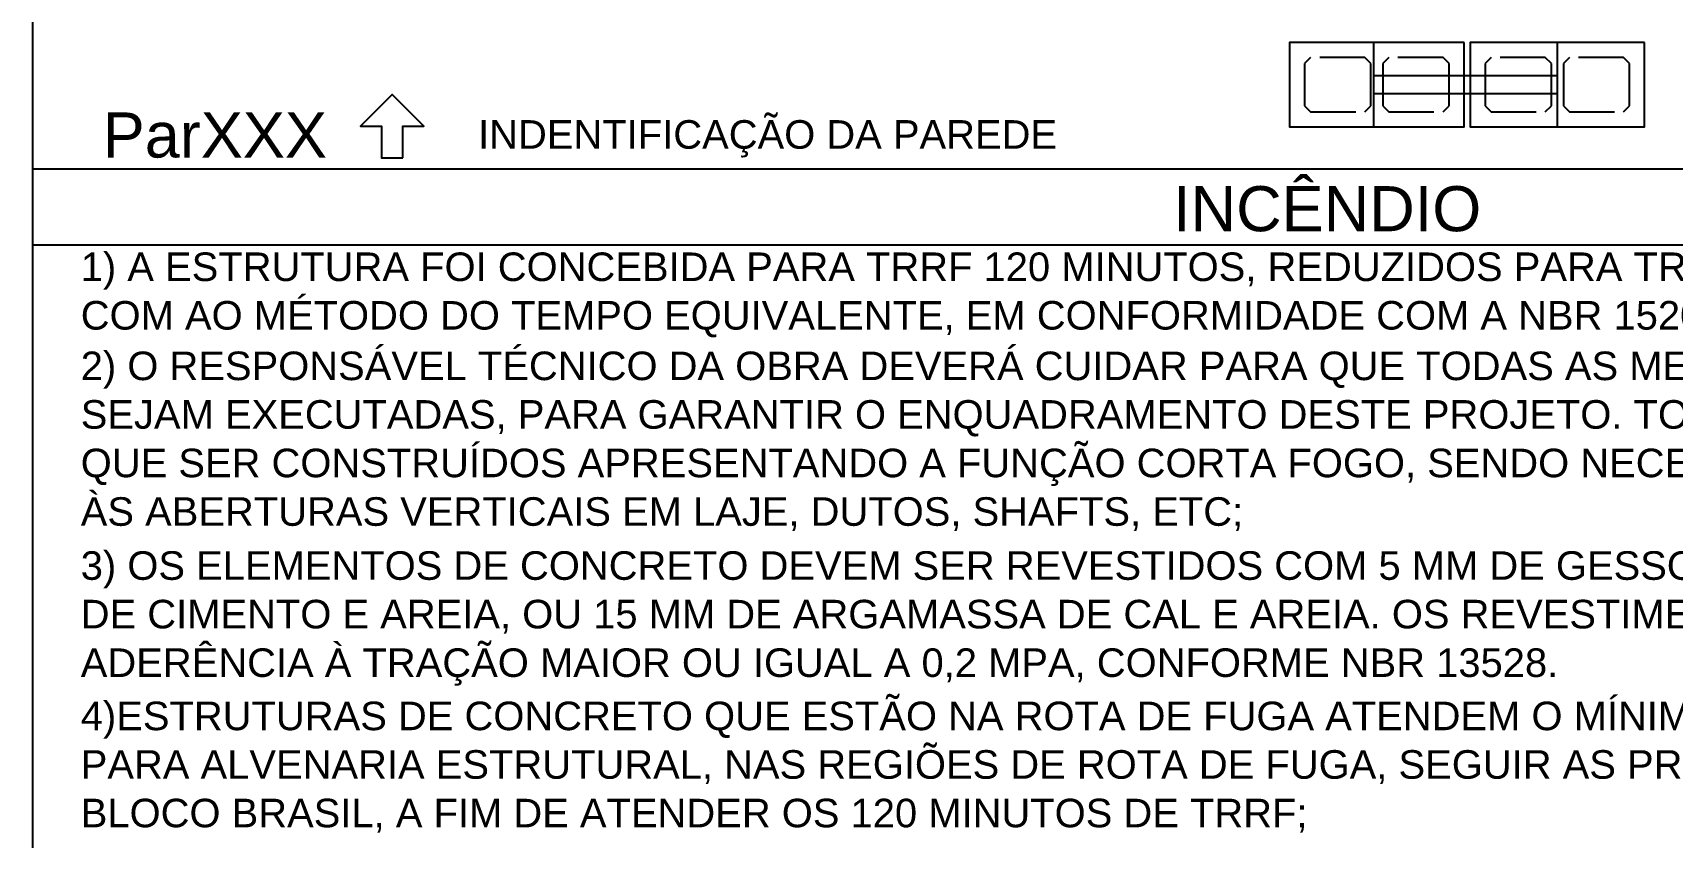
# Model space of a CAD drawing. Extents: x 0 to 119, y 0 to 84.
# Drawn here: x 100.4 to 111.3, y 35.67 to 41.02 of the extents above; entities that cross this region are included whole.
import ezdxf

# ---------------------------------------------------------------- set-up
doc = ezdxf.new("R2010")
doc.units = 0
doc.header["$MEASUREMENT"] = 0
doc.linetypes.add('ESTILO_TQS_0005', pattern=[0.4, 0.3, -0.1])
for name, color, linetype in [('27', 250, 'CONTINUOUS'), ('3', 7, 'CONTINUOUS'), ('40', 7, 'CONTINUOUS'), ('9', 8, 'CONTINUOUS')]:
    doc.layers.add(name, color=color, linetype=linetype)
doc.styles.add('TQS_ARIAL', font='arial.ttf')

msp = doc.modelspace()

# ---------------------------------------------------------------- linework, layer by layer
at = {"layer": '27', "color": 250, "linetype": 'ESTILO_TQS_0005'}
for points in [[(109.294602, 40.814576), (109.254602, 40.854576), (108.894602, 40.854576), (108.854602, 40.814576), (108.854602, 40.534576), (108.894602, 40.494576), (109.254602, 40.494576), (109.294602, 40.534576), (109.294602, 40.814576)], [(109.814602, 40.814576), (109.774602, 40.854576), (109.414602, 40.854576), (109.374602, 40.814576), (109.374602, 40.534576), (109.414602, 40.494576), (109.774602, 40.494576), (109.814602, 40.534576), (109.814602, 40.814576)], [(110.494602, 40.814576), (110.454602, 40.854576), (110.094602, 40.854576), (110.054602, 40.814576), (110.054602, 40.534576), (110.094602, 40.494576), (110.454602, 40.494576), (110.494602, 40.534576), (110.494602, 40.814576)], [(111.014602, 40.814576), (110.974602, 40.854576), (110.614602, 40.854576), (110.574602, 40.814576), (110.574602, 40.534576), (110.614602, 40.494576), (110.974602, 40.494576), (111.014602, 40.534576), (111.014602, 40.814576)]]:
    msp.add_lwpolyline(points, dxfattribs=at)
at = {"layer": '40', "linetype": 'Continuous'}
for p, q in [((100.4, 0.999998), (100.4, 83.099999)), ((109.314621, 40.394592), (109.314621, 40.954592)), ((110.534602, 40.394592), (110.534602, 40.954592)), ((109.314621, 40.734592), (110.534602, 40.734592)), ((109.314621, 40.614592), (110.534602, 40.614592)), ((100.4, 40.115402), (117.9, 40.115402)), ((100.4, 40.115402), (117.9, 40.115402)), ((100.4, 40.115402), (117.9, 40.115402)), ((100.4, 39.609785), (117.9, 39.609785))]:
    msp.add_line(p, q, dxfattribs=at)
msp.add_lwpolyline([(102.858832, 40.187549), (102.858832, 40.39818), (102.999253, 40.39818), (102.788622, 40.608812), (102.57799, 40.39818), (102.718411, 40.39818), (102.718411, 40.187549), (102.858832, 40.187549)], dxfattribs=at)
at = {"layer": '9', "color": 8, "linetype": 'Continuous'}
for points in [[(109.914602, 40.954576), (108.754602, 40.954576), (108.754602, 40.394576), (109.914602, 40.394576), (109.914602, 40.954576)], [(111.114602, 40.954576), (109.954602, 40.954576), (109.954602, 40.394576), (111.114602, 40.394576), (111.114602, 40.954576)]]:
    msp.add_lwpolyline(points, dxfattribs=at)

# ---------------------------------------------------------------- texts
at = {"layer": '3', "color": 7, "linetype": 'Continuous', "style": 'TQS_ARIAL'}
for s, p in [('1) A ESTRUTURA FOI CONCEBIDA PARA TRRF 120 MINUTOS, REDUZIDOS PARA TRRF 90 MINUTOS, DE ACORDO', (100.718757, 39.368006)), ('COM AO MÉTODO DO TEMPO EQUIVALENTE, EM CONFORMIDADE COM A NBR 15200;', (100.718757, 39.045006)), ('2) O RESPONSÁVEL TÉCNICO DA OBRA DEVERÁ CUIDAR PARA QUE TODAS AS MEDIDAS NÃO ESTRUTURAIS', (100.718757, 38.708839)), ('SEJAM EXECUTADAS, PARA GARANTIR O ENQUADRAMENTO DESTE PROJETO. TODOS OS PAVIMENTOS TERÃO', (100.718757, 38.385839)), ('QUE SER CONSTRUÍDOS APRESENTANDO A FUNÇÃO CORTA FOGO, SENDO NECESSÁRIA ATENÇÃO ESPECIAL', (100.718757, 38.062839)), ('ÀS ABERTURAS VERTICAIS EM LAJE, DUTOS, SHAFTS, ETC;', (100.718757, 37.739839)), ('3) OS ELEMENTOS DE CONCRETO DEVEM SER REVESTIDOS COM 5 MM DE GESSO, OU 10 MM DE ARGAMASSA', (100.718757, 37.380403)), ('DE CIMENTO E AREIA, OU 15 MM DE ARGAMASSA DE CAL E AREIA. OS REVESTIMENTOS TÊM QUE APRESENTAR', (100.718757, 37.057403)), ('ADERÊNCIA À TRAÇÃO MAIOR OU IGUAL A 0,2 MPA, CONFORME NBR 13528.', (100.718757, 36.734403)), ('4)ESTRUTURAS DE CONCRETO QUE ESTÃO NA ROTA DE FUGA ATENDEM O MÍNIMO REQUERIDO DE 120 MINUTOS.', (100.718757, 36.380223)), ('PARA ALVENARIA ESTRUTURAL, NAS REGIÕES DE ROTA DE FUGA, SEGUIR AS PREMISSAS DOS ENSAIOS DA ASSOCIAÇÃO', (100.718757, 36.057223)), ('BLOCO BRASIL, A FIM DE ATENDER OS 120 MINUTOS DE TRRF;', (100.718757, 35.734223))]:
    msp.add_text(s, height=0.19, dxfattribs=at).set_placement(p)
at = {"layer": '40', "linetype": 'Continuous', "style": 'TQS_ARIAL'}
for s, height, p in [('ParXXX', 0.3, (100.864765, 40.189435)), ('INDENTIFICAÇÃO DA PAREDE', 0.19, (103.360247, 40.248257)), ('INCÊNDIO', 0.3, (107.980248, 39.699251))]:
    msp.add_text(s, height=height, dxfattribs=at).set_placement(p)

doc.saveas('drawing.dxf')
